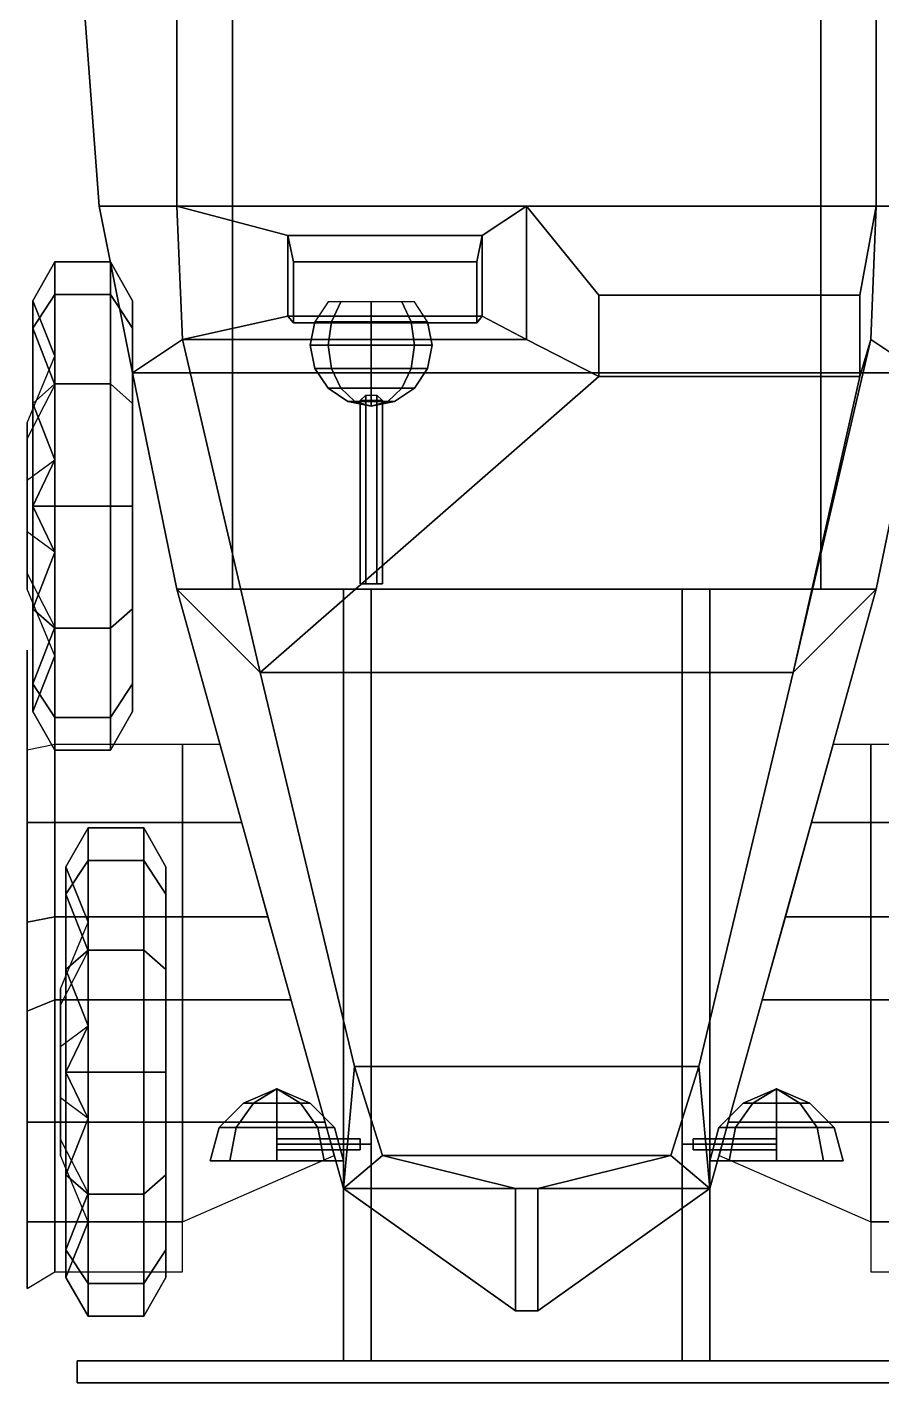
# Model space of a CAD drawing. Header units: millimetres. Extents: x -5 to 5.1, y -6 to 7.
# Drawn here: x -0.9 to 0.64, y -2.4 to 0.043 of the extents above; entities that cross this region are included whole.
import ezdxf

# ---------------------------------------------------------------- set-up
doc = ezdxf.new("R2010")
doc.units = ezdxf.units.MM
doc.header["$MEASUREMENT"] = 0
for name, color, linetype in [('drawing', 9, 'Continuous'), ('fenders', 6, 'Continuous'), ('gun', 1, 'Continuous'), ('lower_hull', 5, 'Continuous'), ('sleeve', 5, 'Continuous'), ('wheels', 2, 'Continuous')]:
    doc.layers.add(name, color=color, linetype=linetype)

msp = doc.modelspace()

# ---------------------------------------------------------------- linework, layer by layer
for points in [[(-0.63, 0.14, 1.83), (-0.81, 0.25, 0.96), (-0.77, -0.28, 0.96), (-0.63, -0.28, 1.79)], [(0.77, -0.28, 0.96), (0.81, 0.25, 0.96), (0.63, 0.14, 1.83), (0.63, -0.28, 1.79)], [(0.63, -0.28, 1.79), (0.63, 0.14, 1.83), (-0.63, 0.14, 1.83), (-0.63, -0.28, 1.79)], [(-0.77, -0.28, 0.96), (-0.71, -0.58, 0.88), (-0.62, -0.52, 1.51), (-0.63, -0.28, 1.79)], [(-0.63, -0.28, 1.79), (-0.43, -0.3326, 1.7286), (-0.08, -0.3326, 1.7286), (0, -0.28, 1.79)], [(-0.43, -0.4781, 1.5589), (-0.43, -0.3326, 1.7286), (-0.63, -0.28, 1.79), (-0.62, -0.52, 1.51)], [(0, -0.52, 1.51), (0, -0.28, 1.79), (-0.08, -0.3326, 1.7286), (-0.08, -0.4781, 1.5589)], [(0.6, -0.44, 1.76), (0.63, -0.28, 1.79), (0, -0.28, 1.79), (0.13, -0.44, 1.76)], [(0.13, -0.5868, 1.5055), (0.13, -0.44, 1.76), (0, -0.28, 1.79), (0, -0.52, 1.51)], [(0.62, -0.52, 1.51), (0.63, -0.28, 1.79), (0.6, -0.44, 1.76), (0.6, -0.5868, 1.5055)], [(0.62, -0.52, 1.51), (0.71, -0.58, 0.88), (0.77, -0.28, 0.96), (0.63, -0.28, 1.79)], [(-0.09, -0.38, 1.72), (-0.08, -0.3326, 1.7286), (-0.43, -0.3326, 1.7286), (-0.42, -0.38, 1.72)], [(-0.42, -0.49, 1.59), (-0.42, -0.38, 1.72), (-0.43, -0.3326, 1.7286), (-0.43, -0.4781, 1.5589)], [(-0.08, -0.4781, 1.5589), (-0.08, -0.3326, 1.7286), (-0.09, -0.38, 1.72), (-0.09, -0.49, 1.59)], [(-0.09, -0.49, 1.59), (-0.09, -0.38, 1.72), (-0.42, -0.38, 1.72), (-0.42, -0.49, 1.59)], [(0.6, -0.5868, 1.5055), (0.6, -0.44, 1.76), (0.13, -0.44, 1.76), (0.13, -0.5868, 1.5055)], [(0, -0.52, 1.51), (-0.08, -0.4781, 1.5589), (-0.43, -0.4781, 1.5589), (-0.62, -0.52, 1.51)], [(-0.08, -0.4781, 1.5589), (-0.09, -0.49, 1.59), (-0.42, -0.49, 1.59), (-0.43, -0.4781, 1.5589)], [(-0.62, -0.52, 1.51), (-0.71, -0.58, 0.88), (-0.63, -0.97, 0.69), (-0.48, -1.12, 1.47)], [(0.13, -0.5868, 1.5055), (0, -0.52, 1.51), (-0.62, -0.52, 1.51), (-0.48, -1.12, 1.47)], [(0.63, -0.97, 0.69), (0.71, -0.58, 0.88), (0.62, -0.52, 1.51), (0.48, -1.12, 1.47)], [(0.62, -0.52, 1.51), (0.62, -0.52, 1.51), (0.6, -0.5868, 1.5055), (0.48, -1.12, 1.47)], [(0.48, -1.12, 1.47), (0.6, -0.5868, 1.5055), (0.13, -0.5868, 1.5055), (-0.48, -1.12, 1.47)], [(-0.63, -0.97, 0.69), (-0.33, -2.05, 0.69), (-0.31, -1.83, 1.42), (-0.48, -1.12, 1.47)], [(0.63, -0.97, 0.69), (0.33, -2.05, 0.69), (-0.33, -2.05, 0.69), (-0.63, -0.97, 0.69)], [(0.31, -1.83, 1.42), (0.33, -2.05, 0.69), (0.63, -0.97, 0.69), (0.48, -1.12, 1.47)], [(-0.48, -1.12, 1.47), (-0.31, -1.83, 1.42), (0.31, -1.83, 1.42), (0.48, -1.12, 1.47)], [(-0.31, -1.83, 1.42), (-0.33, -2.05, 0.69), (-0.33, -2.05, 0.69), (-0.26, -1.99, 1.41)], [(0.26, -1.99, 1.41), (0.31, -1.83, 1.42), (-0.31, -1.83, 1.42), (-0.26, -1.99, 1.41)], [(0.33, -2.05, 0.69), (0.33, -2.05, 0.69), (0.31, -1.83, 1.42), (0.26, -1.99, 1.41)], [(-0.45, -1.87, 1.18), (-0.4924, -1.8961, 1.1376), (-0.51, -1.8961, 1.18), (-0.45, -1.87, 1.18)], [(-0.45, -1.87, 1.18), (-0.51, -1.8961, 1.18), (-0.4924, -1.8961, 1.2224), (-0.45, -1.87, 1.18)], [(-0.45, -1.87, 1.18), (-0.45, -1.8961, 1.12), (-0.4924, -1.8961, 1.1376), (-0.45, -1.87, 1.18)], [(-0.45, -1.87, 1.18), (-0.4924, -1.8961, 1.2224), (-0.45, -1.8961, 1.24), (-0.45, -1.87, 1.18)], [(-0.45, -1.87, 1.18), (-0.39, -1.8961, 1.18), (-0.4076, -1.8961, 1.1376), (-0.45, -1.87, 1.18)], [(-0.45, -1.87, 1.18), (-0.4076, -1.8961, 1.1376), (-0.45, -1.8961, 1.12), (-0.45, -1.87, 1.18)], [(-0.45, -1.87, 1.18), (-0.45, -1.8961, 1.24), (-0.4076, -1.8961, 1.2224), (-0.45, -1.87, 1.18)], [(-0.45, -1.87, 1.18), (-0.4076, -1.8961, 1.2224), (-0.39, -1.8961, 1.18), (-0.45, -1.87, 1.18)], [(0.45, -1.87, 1.18), (0.4076, -1.8961, 1.1376), (0.39, -1.8961, 1.18), (0.45, -1.87, 1.18)], [(0.45, -1.87, 1.18), (0.39, -1.8961, 1.18), (0.4076, -1.8961, 1.2224), (0.45, -1.87, 1.18)], [(0.45, -1.87, 1.18), (0.45, -1.8961, 1.12), (0.4076, -1.8961, 1.1376), (0.45, -1.87, 1.18)], [(0.45, -1.87, 1.18), (0.4076, -1.8961, 1.2224), (0.45, -1.8961, 1.24), (0.45, -1.87, 1.18)], [(0.45, -1.87, 1.18), (0.51, -1.8961, 1.18), (0.4924, -1.8961, 1.1376), (0.45, -1.87, 1.18)], [(0.45, -1.87, 1.18), (0.4924, -1.8961, 1.1376), (0.45, -1.8961, 1.12), (0.45, -1.87, 1.18)], [(0.45, -1.87, 1.18), (0.45, -1.8961, 1.24), (0.4924, -1.8961, 1.2224), (0.45, -1.87, 1.18)], [(0.45, -1.87, 1.18), (0.4924, -1.8961, 1.2224), (0.51, -1.8961, 1.18), (0.45, -1.87, 1.18)], [(-0.4924, -1.8961, 1.1376), (-0.5235, -1.94, 1.1065), (-0.5539, -1.94, 1.18), (-0.51, -1.8961, 1.18)], [(-0.51, -1.8961, 1.18), (-0.5539, -1.94, 1.18), (-0.5235, -1.94, 1.2535), (-0.4924, -1.8961, 1.2224)], [(-0.45, -1.8961, 1.12), (-0.45, -1.94, 1.0761), (-0.5235, -1.94, 1.1065), (-0.4924, -1.8961, 1.1376)], [(-0.4924, -1.8961, 1.2224), (-0.5235, -1.94, 1.2535), (-0.45, -1.94, 1.2839), (-0.45, -1.8961, 1.24)], [(-0.4076, -1.8961, 1.1376), (-0.3765, -1.94, 1.1065), (-0.45, -1.94, 1.0761), (-0.45, -1.8961, 1.12)], [(-0.45, -1.8961, 1.24), (-0.45, -1.94, 1.2839), (-0.3765, -1.94, 1.2535), (-0.4076, -1.8961, 1.2224)], [(-0.39, -1.8961, 1.18), (-0.3461, -1.94, 1.18), (-0.3765, -1.94, 1.1065), (-0.4076, -1.8961, 1.1376)], [(-0.4076, -1.8961, 1.2224), (-0.3765, -1.94, 1.2535), (-0.3461, -1.94, 1.18), (-0.39, -1.8961, 1.18)], [(0.4076, -1.8961, 1.1376), (0.3765, -1.94, 1.1065), (0.3461, -1.94, 1.18), (0.39, -1.8961, 1.18)], [(0.39, -1.8961, 1.18), (0.3461, -1.94, 1.18), (0.3765, -1.94, 1.2535), (0.4076, -1.8961, 1.2224)], [(0.45, -1.8961, 1.12), (0.45, -1.94, 1.0761), (0.3765, -1.94, 1.1065), (0.4076, -1.8961, 1.1376)], [(0.4076, -1.8961, 1.2224), (0.3765, -1.94, 1.2535), (0.45, -1.94, 1.2839), (0.45, -1.8961, 1.24)], [(0.4924, -1.8961, 1.1376), (0.5235, -1.94, 1.1065), (0.45, -1.94, 1.0761), (0.45, -1.8961, 1.12)], [(0.45, -1.8961, 1.24), (0.45, -1.94, 1.2839), (0.5235, -1.94, 1.2535), (0.4924, -1.8961, 1.2224)], [(0.51, -1.8961, 1.18), (0.5539, -1.94, 1.18), (0.5235, -1.94, 1.1065), (0.4924, -1.8961, 1.1376)], [(0.4924, -1.8961, 1.2224), (0.5235, -1.94, 1.2535), (0.5539, -1.94, 1.18), (0.51, -1.8961, 1.18)], [(-0.5235, -1.94, 1.1065), (-0.5349, -2, 1.0951), (-0.57, -2, 1.18), (-0.5539, -1.94, 1.18)], [(-0.5539, -1.94, 1.18), (-0.57, -2, 1.18), (-0.5349, -2, 1.2649), (-0.5235, -1.94, 1.2535)], [(-0.45, -1.94, 1.0761), (-0.45, -2, 1.06), (-0.5349, -2, 1.0951), (-0.5235, -1.94, 1.1065)], [(-0.5235, -1.94, 1.2535), (-0.5349, -2, 1.2649), (-0.45, -2, 1.3), (-0.45, -1.94, 1.2839)], [(-0.3765, -1.94, 1.1065), (-0.3651, -2, 1.0951), (-0.45, -2, 1.06), (-0.45, -1.94, 1.0761)], [(-0.45, -1.94, 1.2839), (-0.45, -2, 1.3), (-0.3651, -2, 1.2649), (-0.3765, -1.94, 1.2535)], [(-0.3461, -1.94, 1.18), (-0.33, -2, 1.18), (-0.3651, -2, 1.0951), (-0.3765, -1.94, 1.1065)], [(-0.3765, -1.94, 1.2535), (-0.3651, -2, 1.2649), (-0.33, -2, 1.18), (-0.3461, -1.94, 1.18)], [(0.3765, -1.94, 1.1065), (0.3651, -2, 1.0951), (0.33, -2, 1.18), (0.3461, -1.94, 1.18)], [(0.3461, -1.94, 1.18), (0.33, -2, 1.18), (0.3651, -2, 1.2649), (0.3765, -1.94, 1.2535)], [(0.45, -1.94, 1.0761), (0.45, -2, 1.06), (0.3651, -2, 1.0951), (0.3765, -1.94, 1.1065)], [(0.3765, -1.94, 1.2535), (0.3651, -2, 1.2649), (0.45, -2, 1.3), (0.45, -1.94, 1.2839)], [(0.5235, -1.94, 1.1065), (0.5349, -2, 1.0951), (0.45, -2, 1.06), (0.45, -1.94, 1.0761)], [(0.45, -1.94, 1.2839), (0.45, -2, 1.3), (0.5349, -2, 1.2649), (0.5235, -1.94, 1.2535)], [(0.5539, -1.94, 1.18), (0.57, -2, 1.18), (0.5349, -2, 1.0951), (0.5235, -1.94, 1.1065)], [(0.5235, -1.94, 1.2535), (0.5349, -2, 1.2649), (0.57, -2, 1.18), (0.5539, -1.94, 1.18)], [(-0.45, -1.96, 1.08), (-0.45, -1.97, 1.09), (-0.3, -1.97, 1.09), (-0.3, -1.96, 1.08)], [(-0.45, -1.97, 1.07), (-0.45, -1.96, 1.08), (-0.3, -1.96, 1.08), (-0.3, -1.97, 1.07)], [(-0.45, -1.97, 1.09), (-0.45, -1.98, 1.08), (-0.3, -1.98, 1.08), (-0.3, -1.97, 1.09)], [(-0.45, -1.98, 1.08), (-0.45, -1.97, 1.07), (-0.3, -1.97, 1.07), (-0.3, -1.98, 1.08)], [(0.3, -1.96, 1.08), (0.3, -1.97, 1.09), (0.45, -1.97, 1.09), (0.45, -1.96, 1.08)], [(0.3, -1.97, 1.07), (0.3, -1.96, 1.08), (0.45, -1.96, 1.08), (0.45, -1.97, 1.07)], [(0.3, -1.97, 1.09), (0.3, -1.98, 1.08), (0.45, -1.98, 1.08), (0.45, -1.97, 1.09)], [(0.3, -1.98, 1.08), (0.3, -1.97, 1.07), (0.45, -1.97, 1.07), (0.45, -1.98, 1.08)], [(-0.3651, -2, 1.0951), (-0.33, -2, 1.18), (-0.5349, -2, 1.2649), (-0.57, -2, 1.18)], [(-0.45, -2, 1.06), (-0.3651, -2, 1.0951), (-0.57, -2, 1.18), (-0.5349, -2, 1.0951)], [(-0.33, -2, 1.18), (-0.3651, -2, 1.2649), (-0.45, -2, 1.3), (-0.5349, -2, 1.2649)], [(-0.26, -1.99, 1.41), (-0.33, -2.05, 0.69), (-0.02, -2.27, 0.69), (-0.02, -2.05, 1.37)], [(-0.26, -1.99, 1.41), (-0.02, -2.05, 1.37), (0.02, -2.05, 1.37), (0.26, -1.99, 1.41)], [(0.02, -2.05, 1.37), (0.02, -2.27, 0.69), (0.33, -2.05, 0.69), (0.26, -1.99, 1.41)], [(0.45, -2, 1.06), (0.5349, -2, 1.0951), (0.33, -2, 1.18), (0.3651, -2, 1.0951)], [(0.5349, -2, 1.0951), (0.57, -2, 1.18), (0.3651, -2, 1.2649), (0.33, -2, 1.18)], [(0.57, -2, 1.18), (0.5349, -2, 1.2649), (0.45, -2, 1.3), (0.3651, -2, 1.2649)], [(0.33, -2.05, 0.69), (0.02, -2.27, 0.69), (-0.02, -2.27, 0.69), (-0.33, -2.05, 0.69)], [(-0.02, -2.05, 1.37), (-0.02, -2.27, 0.69), (0.02, -2.27, 0.69), (0.02, -2.05, 1.37)], [(-0.81, -2.36, 0.69), (-0.81, -2.36, 0.55), (-0.81, -2.4, 0.55), (-0.81, -2.4, 0.69)], [(0.81, -2.36, 0.69), (0.81, -2.36, 0.55), (-0.81, -2.36, 0.55), (-0.81, -2.36, 0.69)], [(-0.81, -2.4, 0.55), (-0.81, -2.36, 0.55), (0.81, -2.36, 0.55), (0.81, -2.4, 0.55)], [(0.81, -2.4, 0.69), (0.81, -2.36, 0.69), (-0.81, -2.36, 0.69), (-0.81, -2.4, 0.69)], [(-0.81, -2.4, 0.69), (-0.81, -2.4, 0.55), (0.81, -2.4, 0.55), (0.81, -2.4, 0.69)]]:
    msp.add_3dface(points)
at = {"layer": 'drawing', "extrusion": (1, -1.22461e-16, 0)}
msp.add_line((0, -0.48, -2), (0, -0.48, -0.76), dxfattribs=at)
at = {"layer": 'fenders'}
for points in [[(-0.9, -1.26, 0.73), (-0.9, -1.08, 0.62), (-0.9, -1.09, 0.59), (-0.9, -1.26, 0.71)], [(-0.85, -1.39, 0.91), (-0.85, -1.25, 0.81), (-0.9, -1.26, 0.77), (-0.9, -1.39, 0.87)], [(-0.9, -1.39, 0.87), (-0.9, -1.26, 0.77), (-0.9, -1.26, 0.71), (-0.9, -1.39, 0.81)], [(-0.62, -1.39, 0.91), (-0.62, -1.25, 0.81), (-0.85, -1.25, 0.81), (-0.85, -1.39, 0.91)], [(-0.5133, -1.39, 0.69), (-0.5522, -1.25, 0.69), (-0.62, -1.25, 0.81), (-0.62, -1.39, 0.91)], [(0.5522, -1.25, 0.69), (0.5133, -1.39, 0.69), (0.62, -1.39, 0.91), (0.62, -1.25, 0.81)], [(0.62, -1.25, 0.81), (0.62, -1.39, 0.91), (0.85, -1.39, 0.91), (0.85, -1.25, 0.81)], [(-0.85, -1.56, 1.02), (-0.85, -1.39, 0.91), (-0.9, -1.39, 0.87), (-0.9, -1.57, 0.98)], [(-0.9, -1.57, 0.98), (-0.9, -1.39, 0.87), (-0.9, -1.39, 0.81), (-0.9, -1.57, 0.91)], [(-0.62, -1.56, 1.02), (-0.62, -1.39, 0.91), (-0.85, -1.39, 0.91), (-0.85, -1.56, 1.02)], [(-0.4661, -1.56, 0.69), (-0.5133, -1.39, 0.69), (-0.62, -1.39, 0.91), (-0.62, -1.56, 1.02)], [(0.5133, -1.39, 0.69), (0.4661, -1.56, 0.69), (0.62, -1.56, 1.02), (0.62, -1.39, 0.91)], [(0.62, -1.39, 0.91), (0.62, -1.56, 1.02), (0.85, -1.56, 1.02), (0.85, -1.39, 0.91)], [(-0.85, -1.71, 1.07), (-0.85, -1.56, 1.02), (-0.9, -1.57, 0.98), (-0.9, -1.73, 1.03)], [(-0.62, -1.71, 1.07), (-0.62, -1.56, 1.02), (-0.85, -1.56, 1.02), (-0.85, -1.71, 1.07)], [(-0.4244, -1.71, 0.69), (-0.4661, -1.56, 0.69), (-0.62, -1.56, 1.02), (-0.62, -1.71, 1.07)], [(0.4661, -1.56, 0.69), (0.4244, -1.71, 0.69), (0.62, -1.71, 1.07), (0.62, -1.56, 1.02)], [(0.62, -1.56, 1.02), (0.62, -1.71, 1.07), (0.85, -1.71, 1.07), (0.85, -1.56, 1.02)], [(-0.9, -1.73, 1.03), (-0.9, -1.57, 0.98), (-0.9, -1.57, 0.91), (-0.9, -1.75, 0.97)], [(-0.85, -1.93, 1.07), (-0.85, -1.71, 1.07), (-0.9, -1.73, 1.03), (-0.9, -1.93, 1.03)], [(-0.62, -1.93, 1.07), (-0.62, -1.71, 1.07), (-0.85, -1.71, 1.07), (-0.85, -1.93, 1.07)], [(-0.3633, -1.93, 0.69), (-0.4244, -1.71, 0.69), (-0.62, -1.71, 1.07), (-0.62, -1.93, 1.07)], [(0.4244, -1.71, 0.69), (0.3633, -1.93, 0.69), (0.62, -1.93, 1.07), (0.62, -1.71, 1.07)], [(0.62, -1.71, 1.07), (0.62, -1.93, 1.07), (0.85, -1.93, 1.07), (0.85, -1.71, 1.07)], [(-0.9, -1.93, 1.03), (-0.9, -1.73, 1.03), (-0.9, -1.75, 0.97), (-0.9, -1.93, 0.97)], [(-0.85, -2.11, 1.02), (-0.85, -1.93, 1.07), (-0.9, -1.93, 1.03), (-0.9, -2.11, 0.97)], [(-0.9, -2.11, 0.97), (-0.9, -1.93, 1.03), (-0.9, -1.93, 0.97), (-0.9, -2.11, 0.92)], [(-0.62, -2.11, 1.02), (-0.62, -1.93, 1.07), (-0.85, -1.93, 1.07), (-0.85, -2.11, 1.02)], [(-0.3467, -1.99, 0.69), (-0.3633, -1.93, 0.69), (-0.62, -1.93, 1.07), (-0.62, -2.11, 1.02)], [(0.3633, -1.93, 0.69), (0.3467, -1.99, 0.69), (0.62, -2.11, 1.02), (0.62, -1.93, 1.07)], [(0.62, -1.93, 1.07), (0.62, -2.11, 1.02), (0.85, -2.11, 1.02), (0.85, -1.93, 1.07)], [(-0.85, -2.2, 0.97), (-0.85, -2.11, 1.02), (-0.9, -2.11, 0.97), (-0.9, -2.23, 0.92)], [(-0.9, -2.23, 0.92), (-0.9, -2.11, 0.97), (-0.9, -2.11, 0.92), (-0.9, -2.21, 0.9)], [(-0.62, -2.2, 0.97), (-0.62, -2.11, 1.02), (-0.85, -2.11, 1.02), (-0.85, -2.2, 0.97)], [(0.62, -2.11, 1.02), (0.62, -2.2, 0.97), (0.85, -2.2, 0.97), (0.85, -2.11, 1.02)]]:
    msp.add_3dface(points, dxfattribs=at)
at = {"layer": 'gun'}
for points in [[(-0.29, -0.96, 1.5627), (-0.3, -0.96, 1.58), (-0.3, -0.63, 1.58), (-0.29, -0.62, 1.5627)], [(-0.3, -0.96, 1.58), (-0.29, -0.96, 1.5973), (-0.29, -0.63, 1.5973), (-0.3, -0.63, 1.58)], [(-0.27, -0.96, 1.5627), (-0.29, -0.96, 1.5627), (-0.29, -0.62, 1.5627), (-0.27, -0.62, 1.5627)], [(-0.29, -0.96, 1.5973), (-0.27, -0.96, 1.5973), (-0.27, -0.63, 1.5973), (-0.29, -0.63, 1.5973)], [(-0.26, -0.96, 1.58), (-0.27, -0.96, 1.5627), (-0.27, -0.62, 1.5627), (-0.26, -0.63, 1.58)], [(-0.27, -0.96, 1.5973), (-0.26, -0.96, 1.58), (-0.26, -0.63, 1.58), (-0.27, -0.63, 1.5973)], [(-0.3, -0.96, 1.58), (-0.26, -0.96, 1.58), (-0.27, -0.96, 1.5973), (-0.29, -0.96, 1.5973)], [(-0.29, -0.96, 1.5627), (-0.27, -0.96, 1.5627), (-0.26, -0.96, 1.58), (-0.3, -0.96, 1.58)]]:
    msp.add_3dface(points, dxfattribs=at)
at = {"layer": 'lower_hull'}
for points in [[(-0.81, 0.25, 0.96), (-0.53, 0.25, 0.54), (-0.53, -0.28, 0.46), (-0.77, -0.28, 0.96)], [(-0.53, -0.28, 0.46), (-0.53, 0.25, 0.54), (0.53, 0.25, 0.54), (0.53, -0.28, 0.46)], [(0.53, -0.28, 0.46), (0.53, 0.25, 0.54), (0.81, 0.25, 0.96), (0.77, -0.28, 0.96)], [(-0.77, -0.28, 0.96), (-0.53, -0.28, 0.46), (-0.53, -0.58, 0.46), (-0.71, -0.58, 0.88)], [(-0.53, -0.58, 0.46), (-0.53, -0.28, 0.46), (0.53, -0.28, 0.46), (0.53, -0.58, 0.46)], [(0.53, -0.58, 0.46), (0.53, -0.28, 0.46), (0.77, -0.28, 0.96), (0.71, -0.58, 0.88)], [(-0.71, -0.58, 0.88), (-0.63, -0.97, 0.69), (0.63, -0.97, 0.69), (0.71, -0.58, 0.88)], [(-0.53, -0.58, 0.46), (-0.53, -0.97, 0.46), (-0.63, -0.97, 0.69), (-0.71, -0.58, 0.88)], [(0.53, -0.58, 0.46), (0.53, -0.97, 0.46), (-0.53, -0.97, 0.46), (-0.53, -0.58, 0.46)], [(0.63, -0.97, 0.69), (0.53, -0.97, 0.46), (0.53, -0.58, 0.46), (0.71, -0.58, 0.88)], [(-0.63, -0.97, 0.69), (-0.53, -0.97, 0.46), (0.53, -0.97, 0.46), (0.63, -0.97, 0.69)], [(-0.33, -0.97, 0.69), (-0.33, -0.97, 0.46), (-0.33, -1.97, 0.6), (-0.33, -1.97, 0.69)], [(-0.33, -1.97, 0.6), (-0.33, -0.97, 0.46), (-0.28, -0.97, 0.46), (-0.28, -1.97, 0.6)], [(-0.28, -1.97, 0.6), (-0.28, -0.97, 0.46), (-0.28, -0.97, 0.69), (-0.28, -1.97, 0.69)], [(0.28, -1.97, 0.6), (0.28, -0.97, 0.46), (0.33, -0.97, 0.46), (0.33, -1.97, 0.6)], [(0.28, -0.97, 0.69), (0.28, -0.97, 0.46), (0.28, -1.97, 0.6), (0.28, -1.97, 0.69)], [(0.33, -1.97, 0.6), (0.33, -0.97, 0.46), (0.33, -0.97, 0.69), (0.33, -1.97, 0.69)], [(-0.33, -1.97, 0.69), (-0.33, -1.97, 0.6), (-0.33, -2.36, 0.6), (-0.33, -2.36, 0.69)], [(-0.33, -2.36, 0.6), (-0.33, -1.97, 0.6), (-0.28, -1.97, 0.6), (-0.28, -2.36, 0.6)], [(-0.28, -2.36, 0.6), (-0.28, -1.97, 0.6), (-0.28, -1.97, 0.69), (-0.28, -2.36, 0.69)], [(0.28, -2.36, 0.6), (0.28, -1.97, 0.6), (0.33, -1.97, 0.6), (0.33, -2.36, 0.6)], [(0.28, -1.97, 0.69), (0.28, -1.97, 0.6), (0.28, -2.36, 0.6), (0.28, -2.36, 0.69)], [(0.33, -2.36, 0.6), (0.33, -1.97, 0.6), (0.33, -1.97, 0.69), (0.33, -2.36, 0.69)], [(-0.28, -2.36, 0.69), (-0.28, -2.0855, 0.69), (-0.33, -2.05, 0.69), (-0.33, -2.36, 0.69)], [(0.33, -2.36, 0.69), (0.33, -2.05, 0.69), (0.28, -2.0855, 0.69), (0.28, -2.36, 0.69)]]:
    msp.add_3dface(points, dxfattribs=at)
at = {"layer": 'sleeve'}
for points in [[(-0.3578, -0.4522, 1.61), (-0.3816, -0.4879, 1.61), (-0.3519, -0.4879, 1.6819), (-0.335, -0.4522, 1.665)], [(-0.335, -0.4522, 1.665), (-0.3519, -0.4879, 1.6819), (-0.28, -0.4879, 1.7116), (-0.28, -0.4522, 1.6878)], [(-0.28, -0.4522, 1.6878), (-0.28, -0.4879, 1.7116), (-0.2081, -0.4879, 1.6819), (-0.225, -0.4522, 1.665)], [(-0.225, -0.4522, 1.665), (-0.2081, -0.4879, 1.6819), (-0.1784, -0.4879, 1.61), (-0.2022, -0.4522, 1.61)], [(-0.3519, -0.4879, 1.5381), (-0.3578, -0.53, 1.5322), (-0.39, -0.53, 1.61), (-0.3816, -0.4879, 1.61)], [(-0.3816, -0.4879, 1.61), (-0.39, -0.53, 1.61), (-0.3578, -0.53, 1.6878), (-0.3519, -0.4879, 1.6819)], [(-0.28, -0.4879, 1.5084), (-0.28, -0.53, 1.5), (-0.3578, -0.53, 1.5322), (-0.3519, -0.4879, 1.5381)], [(-0.3519, -0.4879, 1.6819), (-0.3578, -0.53, 1.6878), (-0.28, -0.53, 1.72), (-0.28, -0.4879, 1.7116)], [(-0.2081, -0.4879, 1.5381), (-0.2022, -0.53, 1.5322), (-0.28, -0.53, 1.5), (-0.28, -0.4879, 1.5084)], [(-0.28, -0.4879, 1.7116), (-0.28, -0.53, 1.72), (-0.2022, -0.53, 1.6878), (-0.2081, -0.4879, 1.6819)], [(-0.1784, -0.4879, 1.61), (-0.17, -0.53, 1.61), (-0.2022, -0.53, 1.5322), (-0.2081, -0.4879, 1.5381)], [(-0.2081, -0.4879, 1.6819), (-0.2022, -0.53, 1.6878), (-0.17, -0.53, 1.61), (-0.1784, -0.4879, 1.61)], [(-0.3578, -0.53, 1.5322), (-0.3519, -0.5721, 1.5381), (-0.3816, -0.5721, 1.61), (-0.39, -0.53, 1.61)], [(-0.39, -0.53, 1.61), (-0.3816, -0.5721, 1.61), (-0.3519, -0.5721, 1.6819), (-0.3578, -0.53, 1.6878)], [(-0.28, -0.53, 1.5), (-0.28, -0.5721, 1.5084), (-0.3519, -0.5721, 1.5381), (-0.3578, -0.53, 1.5322)], [(-0.3578, -0.53, 1.6878), (-0.3519, -0.5721, 1.6819), (-0.28, -0.5721, 1.7116), (-0.28, -0.53, 1.72)], [(-0.2022, -0.53, 1.5322), (-0.2081, -0.5721, 1.5381), (-0.28, -0.5721, 1.5084), (-0.28, -0.53, 1.5)], [(-0.28, -0.53, 1.72), (-0.28, -0.5721, 1.7116), (-0.2081, -0.5721, 1.6819), (-0.2022, -0.53, 1.6878)], [(-0.17, -0.53, 1.61), (-0.1784, -0.5721, 1.61), (-0.2081, -0.5721, 1.5381), (-0.2022, -0.53, 1.5322)], [(-0.2022, -0.53, 1.6878), (-0.2081, -0.5721, 1.6819), (-0.1784, -0.5721, 1.61), (-0.17, -0.53, 1.61)], [(-0.3519, -0.5721, 1.5381), (-0.335, -0.6078, 1.555), (-0.3578, -0.6078, 1.61), (-0.3816, -0.5721, 1.61)], [(-0.3816, -0.5721, 1.61), (-0.3578, -0.6078, 1.61), (-0.335, -0.6078, 1.665), (-0.3519, -0.5721, 1.6819)], [(-0.28, -0.5721, 1.5084), (-0.28, -0.6078, 1.5322), (-0.335, -0.6078, 1.555), (-0.3519, -0.5721, 1.5381)], [(-0.3519, -0.5721, 1.6819), (-0.335, -0.6078, 1.665), (-0.28, -0.6078, 1.6878), (-0.28, -0.5721, 1.7116)], [(-0.2081, -0.5721, 1.5381), (-0.225, -0.6078, 1.555), (-0.28, -0.6078, 1.5322), (-0.28, -0.5721, 1.5084)], [(-0.28, -0.5721, 1.7116), (-0.28, -0.6078, 1.6878), (-0.225, -0.6078, 1.665), (-0.2081, -0.5721, 1.6819)], [(-0.1784, -0.5721, 1.61), (-0.2022, -0.6078, 1.61), (-0.225, -0.6078, 1.555), (-0.2081, -0.5721, 1.5381)], [(-0.2081, -0.5721, 1.6819), (-0.225, -0.6078, 1.665), (-0.2022, -0.6078, 1.61), (-0.1784, -0.5721, 1.61)], [(-0.335, -0.6078, 1.555), (-0.3098, -0.6316, 1.5802), (-0.3221, -0.6316, 1.61), (-0.3578, -0.6078, 1.61)], [(-0.3578, -0.6078, 1.61), (-0.3221, -0.6316, 1.61), (-0.3098, -0.6316, 1.6398), (-0.335, -0.6078, 1.665)], [(-0.28, -0.6078, 1.5322), (-0.28, -0.6316, 1.5679), (-0.3098, -0.6316, 1.5802), (-0.335, -0.6078, 1.555)], [(-0.335, -0.6078, 1.665), (-0.3098, -0.6316, 1.6398), (-0.28, -0.6316, 1.6521), (-0.28, -0.6078, 1.6878)], [(-0.225, -0.6078, 1.555), (-0.2502, -0.6316, 1.5802), (-0.28, -0.6316, 1.5679), (-0.28, -0.6078, 1.5322)], [(-0.28, -0.6078, 1.6878), (-0.28, -0.6316, 1.6521), (-0.2502, -0.6316, 1.6398), (-0.225, -0.6078, 1.665)], [(-0.2022, -0.6078, 1.61), (-0.2379, -0.6316, 1.61), (-0.2502, -0.6316, 1.5802), (-0.225, -0.6078, 1.555)], [(-0.225, -0.6078, 1.665), (-0.2502, -0.6316, 1.6398), (-0.2379, -0.6316, 1.61), (-0.2022, -0.6078, 1.61)], [(-0.3098, -0.6316, 1.5802), (-0.28, -0.64, 1.61), (-0.28, -0.64, 1.61), (-0.3221, -0.6316, 1.61)], [(-0.3221, -0.6316, 1.61), (-0.28, -0.64, 1.61), (-0.28, -0.64, 1.61), (-0.3098, -0.6316, 1.6398)], [(-0.28, -0.6316, 1.5679), (-0.28, -0.64, 1.61), (-0.28, -0.64, 1.61), (-0.3098, -0.6316, 1.5802)], [(-0.3098, -0.6316, 1.6398), (-0.28, -0.64, 1.61), (-0.28, -0.64, 1.61), (-0.28, -0.6316, 1.6521)], [(-0.2379, -0.6316, 1.61), (-0.28, -0.64, 1.61), (-0.28, -0.64, 1.61), (-0.2502, -0.6316, 1.5802)], [(-0.2502, -0.6316, 1.5802), (-0.28, -0.64, 1.61), (-0.28, -0.64, 1.61), (-0.28, -0.6316, 1.5679)], [(-0.28, -0.6316, 1.6521), (-0.28, -0.64, 1.61), (-0.28, -0.64, 1.61), (-0.2502, -0.6316, 1.6398)], [(-0.2502, -0.6316, 1.6398), (-0.28, -0.64, 1.61), (-0.28, -0.64, 1.61), (-0.2379, -0.6316, 1.61)]]:
    msp.add_3dface(points, dxfattribs=at)
at = {"layer": 'wheels'}
for points in [[(-0.85, -0.4389, 0.83), (-0.85, -0.38, 0.61), (-0.89, -0.45, 0.61), (-0.89, -0.4996, 0.795)], [(-0.85, -0.38, 0.61), (-0.85, -0.4389, 0.39), (-0.89, -0.4996, 0.425), (-0.89, -0.45, 0.61)], [(-0.75, -0.4389, 0.83), (-0.75, -0.38, 0.61), (-0.85, -0.38, 0.61), (-0.85, -0.4389, 0.83)], [(-0.75, -0.38, 0.61), (-0.75, -0.4389, 0.39), (-0.85, -0.4389, 0.39), (-0.85, -0.38, 0.61)], [(-0.75, -0.38, 0.61), (-0.75, -0.4389, 0.83), (-0.71, -0.4996, 0.795), (-0.71, -0.45, 0.61)], [(-0.75, -0.4389, 0.39), (-0.75, -0.38, 0.61), (-0.71, -0.45, 0.61), (-0.71, -0.4996, 0.425)], [(-0.85, -0.4389, 0.39), (-0.85, -0.6, 0.2289), (-0.89, -0.635, 0.2896), (-0.89, -0.4996, 0.425)], [(-0.85, -0.6, 0.9911), (-0.85, -0.4389, 0.83), (-0.89, -0.4996, 0.795), (-0.89, -0.635, 0.9304)], [(-0.75, -0.4389, 0.39), (-0.75, -0.6, 0.2289), (-0.85, -0.6, 0.2289), (-0.85, -0.4389, 0.39)], [(-0.75, -0.6, 0.9911), (-0.75, -0.4389, 0.83), (-0.85, -0.4389, 0.83), (-0.85, -0.6, 0.9911)], [(-0.75, -0.6, 0.2289), (-0.75, -0.4389, 0.39), (-0.71, -0.4996, 0.425), (-0.71, -0.635, 0.2896)], [(-0.75, -0.4389, 0.83), (-0.75, -0.6, 0.9911), (-0.71, -0.635, 0.9304), (-0.71, -0.4996, 0.795)], [(-0.89, -0.4996, 0.795), (-0.89, -0.45, 0.61), (-0.85, -0.55, 0.61), (-0.85, -0.6016, 0.7687)], [(-0.89, -0.45, 0.61), (-0.89, -0.4996, 0.425), (-0.85, -0.6016, 0.4513), (-0.85, -0.55, 0.61)], [(-0.71, -0.4996, 0.795), (-0.71, -1.005, 0.2896), (-0.71, -0.82, 0.24), (-0.71, -0.45, 0.61)], [(-0.71, -0.45, 0.61), (-0.71, -0.82, 0.24), (-0.71, -0.635, 0.2896), (-0.71, -0.4996, 0.425)], [(-0.89, -0.4996, 0.425), (-0.89, -0.635, 0.2896), (-0.85, -0.7366, 0.3532), (-0.85, -0.6016, 0.4513)], [(-0.89, -0.635, 0.9304), (-0.89, -0.4996, 0.795), (-0.85, -0.6016, 0.7687), (-0.85, -0.7366, 0.8668)], [(-0.71, -0.635, 0.9304), (-0.71, -1.1404, 0.425), (-0.71, -1.005, 0.2896), (-0.71, -0.4996, 0.795)], [(-0.85, -0.55, 0.61), (-0.85, -0.6016, 0.4513), (-0.9, -0.6986, 0.5218), (-0.9, -0.67, 0.61)], [(-0.85, -0.7366, 0.8668), (-0.85, -0.6016, 0.7687), (-0.9, -0.6986, 0.6982), (-0.9, -0.7736, 0.7527)], [(-0.85, -0.6, 0.2289), (-0.85, -0.82, 0.17), (-0.89, -0.82, 0.24), (-0.89, -0.635, 0.2896)], [(-0.85, -0.82, 1.05), (-0.85, -0.6, 0.9911), (-0.89, -0.635, 0.9304), (-0.89, -0.82, 0.98)], [(-0.75, -0.6, 0.2289), (-0.75, -0.82, 0.17), (-0.85, -0.82, 0.17), (-0.85, -0.6, 0.2289)], [(-0.75, -0.82, 1.05), (-0.75, -0.6, 0.9911), (-0.85, -0.6, 0.9911), (-0.85, -0.82, 1.05)], [(-0.75, -0.82, 0.17), (-0.75, -0.6, 0.2289), (-0.71, -0.635, 0.2896), (-0.71, -0.82, 0.24)], [(-0.75, -0.6, 0.9911), (-0.75, -0.82, 1.05), (-0.71, -0.82, 0.98), (-0.71, -0.635, 0.9304)], [(-0.89, -0.635, 0.2896), (-0.89, -0.82, 0.24), (-0.85, -0.9034, 0.3532), (-0.85, -0.7366, 0.3532)], [(-0.89, -0.82, 0.98), (-0.89, -0.635, 0.9304), (-0.85, -0.7366, 0.8668)], [(-0.71, -0.82, 0.98), (-0.71, -1.19, 0.61), (-0.71, -1.1404, 0.425), (-0.71, -0.635, 0.9304)], [(-0.9, -0.8664, 0.7527), (-0.9, -0.67, 0.61), (-0.9, -0.6986, 0.5218), (-0.9, -0.9414, 0.6982)], [(-0.9, -0.7736, 0.7527), (-0.9, -0.6986, 0.6982), (-0.9, -0.67, 0.61), (-0.9, -0.8664, 0.7527)], [(-0.9, -0.9414, 0.6982), (-0.9, -0.6986, 0.5218), (-0.9, -0.7736, 0.4673), (-0.9, -0.97, 0.61)], [(-0.85, -0.7366, 0.3532), (-0.85, -0.9034, 0.3532), (-0.9, -0.8664, 0.4673), (-0.9, -0.7736, 0.4673)], [(-0.89, -1.005, 0.9304), (-0.89, -0.82, 0.98), (-0.85, -0.7366, 0.8668), (-0.85, -0.9034, 0.8668)], [(-0.9, -0.97, 0.61), (-0.9, -0.7736, 0.4673), (-0.9, -0.8664, 0.4673), (-0.9, -0.9414, 0.5218)], [(-0.85, -0.82, 0.17), (-0.85, -1.04, 0.2289), (-0.89, -1.005, 0.2896), (-0.89, -0.82, 0.24)], [(-0.89, -0.82, 0.24), (-0.89, -1.005, 0.2896), (-0.85, -0.9034, 0.3532)], [(-0.85, -1.04, 0.9911), (-0.85, -0.82, 1.05), (-0.89, -0.82, 0.98), (-0.89, -1.005, 0.9304)], [(-0.75, -0.82, 0.17), (-0.75, -1.04, 0.2289), (-0.85, -1.04, 0.2289), (-0.85, -0.82, 0.17)], [(-0.75, -1.04, 0.9911), (-0.75, -0.82, 1.05), (-0.85, -0.82, 1.05), (-0.85, -1.04, 0.9911)], [(-0.75, -1.04, 0.2289), (-0.75, -0.82, 0.17), (-0.71, -0.82, 0.24), (-0.71, -1.005, 0.2896)], [(-0.75, -0.82, 1.05), (-0.75, -1.04, 0.9911), (-0.71, -1.005, 0.9304), (-0.71, -0.82, 0.98)], [(-0.71, -1.005, 0.9304), (-0.71, -1.1404, 0.795), (-0.71, -1.19, 0.61), (-0.71, -0.82, 0.98)], [(-0.85, -1.0384, 0.7687), (-0.85, -0.9034, 0.8668), (-0.9, -0.8664, 0.7527), (-0.9, -0.9414, 0.6982)], [(-0.89, -1.005, 0.2896), (-0.89, -1.1404, 0.425), (-0.85, -1.0384, 0.4513), (-0.85, -0.9034, 0.3532)], [(-0.89, -1.1404, 0.795), (-0.89, -1.005, 0.9304), (-0.85, -0.9034, 0.8668), (-0.85, -1.0384, 0.7687)], [(-0.85, -1.0384, 0.4513), (-0.85, -1.09, 0.61), (-0.9, -0.97, 0.61), (-0.9, -0.9414, 0.5218)], [(-0.85, -1.04, 0.2289), (-0.85, -1.2011, 0.39), (-0.89, -1.1404, 0.425), (-0.89, -1.005, 0.2896)], [(-0.85, -1.2011, 0.83), (-0.85, -1.04, 0.9911), (-0.89, -1.005, 0.9304), (-0.89, -1.1404, 0.795)], [(-0.75, -1.2011, 0.39), (-0.75, -1.04, 0.2289), (-0.71, -1.005, 0.2896), (-0.71, -1.1404, 0.425)], [(-0.75, -1.04, 0.9911), (-0.75, -1.2011, 0.83), (-0.71, -1.1404, 0.795), (-0.71, -1.005, 0.9304)], [(-0.89, -1.19, 0.61), (-0.89, -1.1404, 0.795), (-0.85, -1.0384, 0.7687), (-0.85, -1.09, 0.61)], [(-0.89, -1.1404, 0.425), (-0.89, -1.19, 0.61), (-0.85, -1.09, 0.61), (-0.85, -1.0384, 0.4513)], [(-0.75, -1.04, 0.2289), (-0.75, -1.2011, 0.39), (-0.85, -1.2011, 0.39), (-0.85, -1.04, 0.2289)], [(-0.75, -1.2011, 0.83), (-0.75, -1.04, 0.9911), (-0.85, -1.04, 0.9911), (-0.85, -1.2011, 0.83)], [(-0.85, -1.26, 0.61), (-0.85, -1.2011, 0.83), (-0.89, -1.1404, 0.795), (-0.89, -1.19, 0.61)], [(-0.85, -1.2011, 0.39), (-0.85, -1.26, 0.61), (-0.89, -1.19, 0.61), (-0.89, -1.1404, 0.425)], [(-0.75, -1.2011, 0.83), (-0.75, -1.26, 0.61), (-0.71, -1.19, 0.61), (-0.71, -1.1404, 0.795)], [(-0.75, -1.26, 0.61), (-0.75, -1.2011, 0.39), (-0.71, -1.1404, 0.425), (-0.71, -1.19, 0.61)], [(-0.75, -1.26, 0.61), (-0.75, -1.2011, 0.83), (-0.85, -1.2011, 0.83), (-0.85, -1.26, 0.61)], [(-0.75, -1.2011, 0.39), (-0.75, -1.26, 0.61), (-0.85, -1.26, 0.61), (-0.85, -1.2011, 0.39)], [(-0.79, -1.4, 0.44), (-0.79, -1.4589, 0.22), (-0.83, -1.5196, 0.255), (-0.83, -1.47, 0.44)], [(-0.79, -1.4589, 0.66), (-0.79, -1.4, 0.44), (-0.83, -1.47, 0.44), (-0.83, -1.5196, 0.625)], [(-0.69, -1.4, 0.44), (-0.69, -1.4589, 0.22), (-0.79, -1.4589, 0.22), (-0.79, -1.4, 0.44)], [(-0.69, -1.4589, 0.66), (-0.69, -1.4, 0.44), (-0.79, -1.4, 0.44), (-0.79, -1.4589, 0.66)], [(-0.69, -1.4589, 0.22), (-0.69, -1.4, 0.44), (-0.65, -1.47, 0.44), (-0.65, -1.5196, 0.255)], [(-0.69, -1.4, 0.44), (-0.69, -1.4589, 0.66), (-0.65, -1.5196, 0.625), (-0.65, -1.47, 0.44)], [(-0.79, -1.62, 0.8211), (-0.79, -1.4589, 0.66), (-0.83, -1.5196, 0.625), (-0.83, -1.655, 0.7604)], [(-0.79, -1.4589, 0.22), (-0.79, -1.62, 0.0589), (-0.83, -1.655, 0.1196), (-0.83, -1.5196, 0.255)], [(-0.69, -1.62, 0.8211), (-0.69, -1.4589, 0.66), (-0.79, -1.4589, 0.66), (-0.79, -1.62, 0.8211)], [(-0.69, -1.4589, 0.22), (-0.69, -1.62, 0.0589), (-0.79, -1.62, 0.0589), (-0.79, -1.4589, 0.22)], [(-0.69, -1.4589, 0.66), (-0.69, -1.62, 0.8211), (-0.65, -1.655, 0.7604), (-0.65, -1.5196, 0.625)], [(-0.69, -1.62, 0.0589), (-0.69, -1.4589, 0.22), (-0.65, -1.5196, 0.255), (-0.65, -1.655, 0.1196)], [(-0.83, -1.47, 0.44), (-0.83, -1.5196, 0.255), (-0.79, -1.6216, 0.2813), (-0.79, -1.57, 0.44)], [(-0.83, -1.5196, 0.625), (-0.83, -1.47, 0.44), (-0.79, -1.57, 0.44), (-0.79, -1.6216, 0.5987)], [(-0.65, -1.47, 0.44), (-0.65, -1.84, 0.07), (-0.65, -1.655, 0.1196), (-0.65, -1.5196, 0.255)], [(-0.65, -1.5196, 0.625), (-0.65, -2.025, 0.1196), (-0.65, -1.84, 0.07), (-0.65, -1.47, 0.44)], [(-0.83, -1.655, 0.7604), (-0.83, -1.5196, 0.625), (-0.79, -1.6216, 0.5987), (-0.79, -1.7566, 0.6968)], [(-0.83, -1.5196, 0.255), (-0.83, -1.655, 0.1196), (-0.79, -1.7566, 0.1832), (-0.79, -1.6216, 0.2813)], [(-0.65, -1.655, 0.7604), (-0.65, -2.1604, 0.255), (-0.65, -2.025, 0.1196), (-0.65, -1.5196, 0.625)], [(-0.79, -1.57, 0.44), (-0.79, -1.6216, 0.2813), (-0.84, -1.7186, 0.3518), (-0.84, -1.69, 0.44)], [(-0.79, -1.7566, 0.6968), (-0.79, -1.6216, 0.5987), (-0.84, -1.7186, 0.5282), (-0.84, -1.7936, 0.5827)], [(-0.79, -1.62, 0.0589), (-0.79, -1.84), (-0.83, -1.84, 0.07), (-0.83, -1.655, 0.1196)], [(-0.79, -1.84, 0.88), (-0.79, -1.62, 0.8211), (-0.83, -1.655, 0.7604), (-0.83, -1.84, 0.81)], [(-0.69, -1.62, 0.0589), (-0.69, -1.84), (-0.79, -1.84), (-0.79, -1.62, 0.0589)], [(-0.69, -1.84, 0.88), (-0.69, -1.62, 0.8211), (-0.79, -1.62, 0.8211), (-0.79, -1.84, 0.88)], [(-0.69, -1.84), (-0.69, -1.62, 0.0589), (-0.65, -1.655, 0.1196), (-0.65, -1.84, 0.07)], [(-0.69, -1.62, 0.8211), (-0.69, -1.84, 0.88), (-0.65, -1.84, 0.81), (-0.65, -1.655, 0.7604)], [(-0.83, -1.655, 0.1196), (-0.83, -1.84, 0.07), (-0.79, -1.9234, 0.1832), (-0.79, -1.7566, 0.1832)], [(-0.83, -1.84, 0.81), (-0.83, -1.655, 0.7604), (-0.79, -1.7566, 0.6968)], [(-0.65, -1.84, 0.81), (-0.65, -2.21, 0.44), (-0.65, -2.1604, 0.255), (-0.65, -1.655, 0.7604)], [(-0.84, -1.8864, 0.5827), (-0.84, -1.69, 0.44), (-0.84, -1.7186, 0.3518), (-0.84, -1.9614, 0.5282)], [(-0.84, -1.7936, 0.5827), (-0.84, -1.7186, 0.5282), (-0.84, -1.69, 0.44), (-0.84, -1.8864, 0.5827)], [(-0.84, -1.9614, 0.5282), (-0.84, -1.7186, 0.3518), (-0.84, -1.7936, 0.2973), (-0.84, -1.99, 0.44)], [(-0.79, -1.7566, 0.1832), (-0.79, -1.9234, 0.1832), (-0.84, -1.8864, 0.2973), (-0.84, -1.7936, 0.2973)], [(-0.83, -2.025, 0.7604), (-0.83, -1.84, 0.81), (-0.79, -1.7566, 0.6968), (-0.79, -1.9234, 0.6968)], [(-0.84, -1.99, 0.44), (-0.84, -1.7936, 0.2973), (-0.84, -1.8864, 0.2973), (-0.84, -1.9614, 0.3518)], [(-0.79, -1.84), (-0.79, -2.06, 0.0589), (-0.83, -2.025, 0.1196), (-0.83, -1.84, 0.07)], [(-0.83, -1.84, 0.07), (-0.83, -2.025, 0.1196), (-0.79, -1.9234, 0.1832)], [(-0.79, -2.06, 0.8211), (-0.79, -1.84, 0.88), (-0.83, -1.84, 0.81), (-0.83, -2.025, 0.7604)], [(-0.69, -1.84), (-0.69, -2.06, 0.0589), (-0.79, -2.06, 0.0589), (-0.79, -1.84)], [(-0.69, -2.06, 0.8211), (-0.69, -1.84, 0.88), (-0.79, -1.84, 0.88), (-0.79, -2.06, 0.8211)], [(-0.69, -2.06, 0.0589), (-0.69, -1.84), (-0.65, -1.84, 0.07), (-0.65, -2.025, 0.1196)], [(-0.69, -1.84, 0.88), (-0.69, -2.06, 0.8211), (-0.65, -2.025, 0.7604), (-0.65, -1.84, 0.81)], [(-0.65, -2.025, 0.7604), (-0.65, -2.1604, 0.625), (-0.65, -2.21, 0.44), (-0.65, -1.84, 0.81)], [(-0.79, -2.0584, 0.5987), (-0.79, -1.9234, 0.6968), (-0.84, -1.8864, 0.5827), (-0.84, -1.9614, 0.5282)], [(-0.83, -2.025, 0.1196), (-0.83, -2.1604, 0.255), (-0.79, -2.0584, 0.2813), (-0.79, -1.9234, 0.1832)], [(-0.83, -2.1604, 0.625), (-0.83, -2.025, 0.7604), (-0.79, -1.9234, 0.6968), (-0.79, -2.0584, 0.5987)], [(-0.79, -2.0584, 0.2813), (-0.79, -2.11, 0.44), (-0.84, -1.99, 0.44), (-0.84, -1.9614, 0.3518)], [(-0.79, -2.06, 0.0589), (-0.79, -2.2211, 0.22), (-0.83, -2.1604, 0.255), (-0.83, -2.025, 0.1196)], [(-0.79, -2.2211, 0.66), (-0.79, -2.06, 0.8211), (-0.83, -2.025, 0.7604), (-0.83, -2.1604, 0.625)], [(-0.69, -2.2211, 0.22), (-0.69, -2.06, 0.0589), (-0.65, -2.025, 0.1196), (-0.65, -2.1604, 0.255)], [(-0.69, -2.06, 0.8211), (-0.69, -2.2211, 0.66), (-0.65, -2.1604, 0.625), (-0.65, -2.025, 0.7604)], [(-0.83, -2.1604, 0.255), (-0.83, -2.21, 0.44), (-0.79, -2.11, 0.44), (-0.79, -2.0584, 0.2813)], [(-0.83, -2.21, 0.44), (-0.83, -2.1604, 0.625), (-0.79, -2.0584, 0.5987), (-0.79, -2.11, 0.44)], [(-0.69, -2.06, 0.0589), (-0.69, -2.2211, 0.22), (-0.79, -2.2211, 0.22), (-0.79, -2.06, 0.0589)], [(-0.69, -2.2211, 0.66), (-0.69, -2.06, 0.8211), (-0.79, -2.06, 0.8211), (-0.79, -2.2211, 0.66)], [(-0.79, -2.2211, 0.22), (-0.79, -2.28, 0.44), (-0.83, -2.21, 0.44), (-0.83, -2.1604, 0.255)], [(-0.79, -2.28, 0.44), (-0.79, -2.2211, 0.66), (-0.83, -2.1604, 0.625), (-0.83, -2.21, 0.44)], [(-0.69, -2.28, 0.44), (-0.69, -2.2211, 0.22), (-0.65, -2.1604, 0.255), (-0.65, -2.21, 0.44)], [(-0.69, -2.2211, 0.66), (-0.69, -2.28, 0.44), (-0.65, -2.21, 0.44), (-0.65, -2.1604, 0.625)], [(-0.69, -2.2211, 0.22), (-0.69, -2.28, 0.44), (-0.79, -2.28, 0.44), (-0.79, -2.2211, 0.22)], [(-0.69, -2.28, 0.44), (-0.69, -2.2211, 0.66), (-0.79, -2.2211, 0.66), (-0.79, -2.28, 0.44)]]:
    msp.add_3dface(points, dxfattribs=at)

doc.saveas('drawing.dxf')
